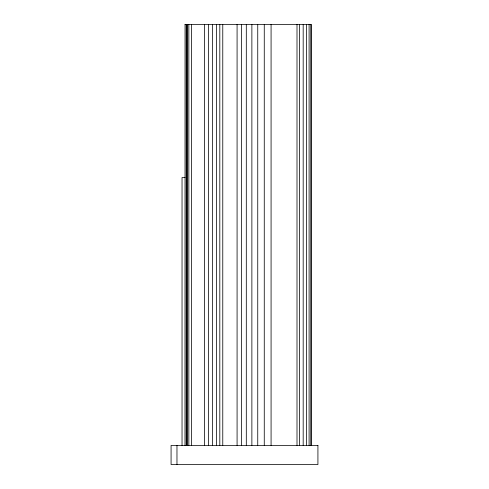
<?xml version="1.0" encoding="UTF-8"?>
<svg xmlns="http://www.w3.org/2000/svg" width="489" height="489" viewBox="0 0 489 489"><rect width="100%" height="100%" fill="white"/><g stroke="black" fill="none" stroke-linecap="round" stroke-linejoin="round"><path stroke-width="0.73" d="M184.995 24.45L311.469 24.45L311.469 445.418M185.093 177.525L182.036 177.525L182.036 445.467M310.766 24.45L310.766 445.418M309.091 24.45L309.091 445.418M306.456 24.45L306.456 445.418M303.18 24.45L303.18 445.418M299.598 24.45L299.598 445.418M297 24.45L297 445.418M271.077 24.45L271.077 445.418M264.262 24.45L264.262 445.418M257.746 24.45L257.746 445.418M251.872 24.45L251.872 445.418M246.303 24.45L246.303 445.418M241.37 24.45L241.37 445.418M237.079 24.45L237.079 445.418M222.77 24.45L222.77 445.418M219.812 24.45L219.812 445.418M216.541 24.45L216.541 445.418M212.636 24.45L212.636 445.418M208.424 24.45L208.424 445.418M204.555 24.45L204.555 445.418M191.388 24.45L191.388 445.418M188.846 24.45L188.846 445.418M187.287 24.45L187.287 445.418M186.236 24.45L186.236 445.418M185.056 24.45L184.995 445.418M176.969 445.418L176.969 464.55M317.923 445.418L171.077 445.418L171.077 464.55L317.923 464.55L317.923 445.418M186.761 445.418L186.761 24.45L186.7 445.418"/></g></svg>
